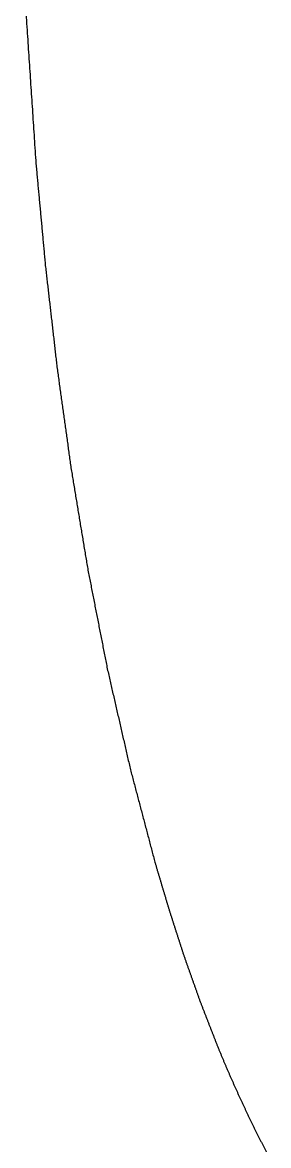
# Model space of a CAD drawing. Header units: feet. Extents: x 3.9 to 4.35, y 0.02 to 1.11.
# Drawn here: x 3.9148 to 3.9418, y 0.1376 to 0.2604 of the extents above; entities that cross this region are included whole.
import ezdxf

# ---------------------------------------------------------------- set-up
doc = ezdxf.new("R2010")
doc.units = ezdxf.units.FT
doc.header["$MEASUREMENT"] = 0
doc.layers.add('Standard', color=178, linetype='Continuous', true_color=0x000000)

msp = doc.modelspace()

# ---------------------------------------------------------------- linework, layer by layer
at = {"layer": 'Standard'}
for points in [[(3.91485, 0.26723), (3.91559, 0.25609), (3.91633, 0.24495)], [(3.91485, 0.26723, 0.10032), (3.91559, 0.25609, 0.10032), (3.91633, 0.24495, 0.10032)], [(3.91633, 0.24495), (3.91633, 0.24495, 0.05016), (3.91633, 0.24495, 0.10032)], [(3.91633, 0.24495), (3.91685, 0.23939), (3.91736, 0.23383)], [(3.91633, 0.24495, 0.10032), (3.91685, 0.23939, 0.10032), (3.91736, 0.23383, 0.10032)], [(3.91736, 0.23383), (3.91736, 0.23383, 0.05016), (3.91736, 0.23383, 0.10032)], [(3.91736, 0.23383), (3.918, 0.22829), (3.91863, 0.22274)], [(3.91736, 0.23383, 0.10032), (3.918, 0.22829, 0.10032), (3.91863, 0.22274, 0.10032)], [(3.91863, 0.22274), (3.91863, 0.22274, 0.05016), (3.91863, 0.22274, 0.10032)], [(3.91863, 0.22274), (3.9194, 0.21722), (3.92017, 0.21169)], [(3.91863, 0.22274, 0.10032), (3.9194, 0.21722, 0.10032), (3.92017, 0.21169, 0.10032)], [(3.92017, 0.21169), (3.92017, 0.21169, 0.05016), (3.92017, 0.21169, 0.10032)], [(3.92017, 0.21169), (3.92108, 0.20619), (3.922, 0.20068)], [(3.92017, 0.21169, 0.10032), (3.92108, 0.20619, 0.10032), (3.922, 0.20068, 0.10032)], [(3.922, 0.20068), (3.922, 0.20068, 0.05016), (3.922, 0.20068, 0.10032)], [(3.922, 0.20068), (3.92307, 0.19521), (3.92415, 0.18973)], [(3.922, 0.20068, 0.10032), (3.92307, 0.19521, 0.10032), (3.92415, 0.18973, 0.10032)], [(3.92415, 0.18973), (3.92415, 0.18973, 0.05016), (3.92415, 0.18973, 0.10032)], [(3.92415, 0.18973), (3.9254, 0.18429), (3.92665, 0.17885)], [(3.92415, 0.18973, 0.10032), (3.9254, 0.18429, 0.10032), (3.92665, 0.17885, 0.10032)], [(3.92665, 0.17885), (3.92665, 0.17885, 0.05016), (3.92665, 0.17885, 0.10032)], [(3.92665, 0.17885), (3.92801, 0.17371), (3.92937, 0.16857)], [(3.92665, 0.17885, 0.10032), (3.92801, 0.17371, 0.10032), (3.92937, 0.16857, 0.10032)], [(3.92937, 0.16857), (3.92937, 0.16857, 0.05016), (3.92937, 0.16857, 0.10032)], [(3.92937, 0.16857), (3.93013, 0.16602), (3.93089, 0.16348)], [(3.92937, 0.16857, 0.10032), (3.93013, 0.16602, 0.10032), (3.93089, 0.16348, 0.10032)], [(3.93089, 0.16348), (3.93089, 0.16348, 0.05016), (3.93089, 0.16348, 0.10032)], [(3.93089, 0.16348), (3.9317, 0.16095), (3.93252, 0.15842)], [(3.93089, 0.16348, 0.10032), (3.9317, 0.16095, 0.10032), (3.93252, 0.15842, 0.10032)], [(3.93252, 0.15842), (3.93252, 0.15842, 0.05016), (3.93252, 0.15842, 0.10032)], [(3.93252, 0.15842), (3.93341, 0.15591), (3.9343, 0.15341)], [(3.93252, 0.15842, 0.10032), (3.93341, 0.15591, 0.10032), (3.9343, 0.15341, 0.10032)], [(3.9343, 0.15341), (3.9343, 0.15341, 0.05016), (3.9343, 0.15341, 0.10032)], [(3.9343, 0.15341), (3.93526, 0.15093), (3.93623, 0.14846)], [(3.9343, 0.15341, 0.10032), (3.93526, 0.15093, 0.10032), (3.93623, 0.14846, 0.10032)], [(3.93623, 0.14846), (3.93623, 0.14846, 0.05016), (3.93623, 0.14846, 0.10032)], [(3.93623, 0.14846), (3.93674, 0.14723), (3.93725, 0.14601)], [(3.93623, 0.14846, 0.10032), (3.93674, 0.14723, 0.10032), (3.93725, 0.14601, 0.10032)], [(3.93725, 0.14601), (3.93725, 0.14601, 0.05016), (3.93725, 0.14601, 0.10032)], [(3.93725, 0.14601), (3.93779, 0.14479), (3.93833, 0.14358)], [(3.93725, 0.14601, 0.10032), (3.93779, 0.14479, 0.10032), (3.93833, 0.14358, 0.10032)], [(3.93833, 0.14358), (3.93833, 0.14358, 0.05016), (3.93833, 0.14358, 0.10032)], [(3.93833, 0.14358), (3.93889, 0.14237), (3.93945, 0.14117)], [(3.93833, 0.14358, 0.10032), (3.93889, 0.14237, 0.10032), (3.93945, 0.14117, 0.10032)], [(3.93945, 0.14117), (3.93945, 0.14117, 0.05016), (3.93945, 0.14117, 0.10032)], [(3.93945, 0.14117), (3.94003, 0.13997), (3.94061, 0.13878)], [(3.93945, 0.14117, 0.10032), (3.94003, 0.13997, 0.10032), (3.94061, 0.13878, 0.10032)], [(3.94061, 0.13878), (3.94061, 0.13878, 0.05016), (3.94061, 0.13878, 0.10032)], [(3.94061, 0.13878), (3.94122, 0.1376), (3.94182, 0.13643)], [(3.94061, 0.13878, 0.10032), (3.94122, 0.1376, 0.10032), (3.94182, 0.13643, 0.10032)]]:
    msp.add_open_spline(points, degree=2, dxfattribs=at)

doc.saveas('drawing.dxf')
